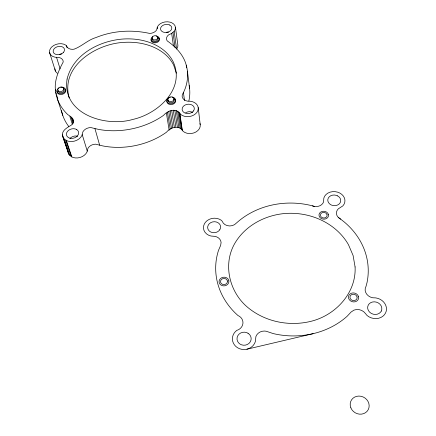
<?xml version="1.0" encoding="UTF-8"?>
<svg xmlns="http://www.w3.org/2000/svg" width="436" height="436" viewBox="0 0 436 436"><rect width="100%" height="100%" fill="white"/><g stroke="black" fill="none" stroke-linecap="round" stroke-linejoin="round"><path stroke-width="0.65" d="M199.96 123.562A9.821 7.614 -7.4 0 1 198.963 129.29L197.759 130.653A9.821 7.614 -7.4 0 1 183.142 131.361C179.392 124.5 170.52 127.241 166.421 132.255A65.04 48.581 -11.3 0 1 102.782 145.918L95.615 144.174A7.581 5.864 -14.8 0 0 87.952 148.333L86.966 152.033A10.006 7.695 -15.9 0 1 73.106 157.472L71.406 156.72L68.926 154.399L62.68 136.457C61.024 130.151 67.771 127.579 71.798 124.767C75.766 120.832 71.384 116.57 67.836 114.663A66.719 49.045 -11.2 0 1 55.764 92.443C53.633 81.592 58.31 71.161 63.22 61.972A7.292 5.178 -14.3 0 0 58.538 57.421L55.11 57.22A9.505 6.682 -13.8 0 1 50.696 48.178L51.835 46.892A9.505 6.682 -13.8 0 1 65.7 45.093L66.495 45.764L67.068 47.791M157.407 28.776L157.401 26.847A9.347 6.616 -7.9 0 1 170.1 22.16L171.757 22.759A9.347 6.616 -7.9 0 1 174.166 31.316L176.602 49.028A9.123 6.567 -7.9 0 0 177.834 44.963L175.441 27.217M174.166 31.316L171.68 33.419L168.661 34.836A7.156 5.118 -7.6 0 0 167.201 40.87C175.67 46.821 183.523 54.756 186.243 65.133A66.719 49.045 -11.2 0 1 184.641 89.969L183.36 92.754A7.554 5.701 -7.1 0 0 187.649 101.196L190.336 101.256A10.083 7.701 -7.4 0 1 196.93 112.319L195.693 113.698A10.083 7.701 -7.4 0 1 180.689 114.439C176.798 107.474 167.756 110.313 163.522 115.371A66.719 49.045 -11.2 0 1 98.154 129.312L90.808 127.557A7.783 5.935 -14.6 0 0 82.922 131.776L81.897 135.525A10.279 7.788 -15.6 0 1 67.645 141.057L64.457 139.248L62.68 136.457M246.912 349.214L313.113 333.665M314.351 206.43L316.04 206.577A8.082 6.638 4 0 0 323.572 201.944L323.839 198.058A10.715 8.775 5.7 0 1 337.649 192.162L339.677 192.979A10.715 8.775 5.7 0 1 342.876 205.874L338.292 208.855A8.229 6.785 7.2 0 0 337.704 216.806L344.108 221.87A76.327 66.386 3.9 0 1 367.014 282.615L366.038 286.316A8.845 7.603 14.9 0 0 372.633 297.761L375.778 297.902A11.848 10.29 16.7 0 1 385.571 312.961L384.383 314.792A11.848 10.29 16.7 0 1 366.987 315.441L365.439 313.522A8.993 7.913 15.9 0 0 353.939 310.138L351.078 312.045L347.1 316.302A76.327 66.386 3.9 0 1 273.258 333.589L266.211 331.24L264.369 331.044A8.9 8.191 2.6 0 0 255.899 336.559L255.349 341.617A11.696 10.786 -2.2 0 1 239.647 348.767L237.484 347.699A11.696 10.786 -2.2 0 1 236.944 330.265L237.587 330.112A8.747 7.973 -4.5 0 0 242.901 323.692A8.747 7.973 -4.5 0 0 239.522 316.373L237.963 315.528L235.358 313.103A76.327 66.386 3.9 0 1 218.556 250.226L220.627 245.435L221.101 242.509A8.219 7.036 -6.8 0 0 214.932 236.361L210.937 236.023A10.709 9.058 -6.4 0 1 204.342 223.941L205.443 222.262A10.709 9.058 -6.4 0 1 221.145 220.191L222.202 221.215A8.077 6.791 -4.6 0 0 234.53 224.654L236.824 222.692A76.327 66.386 3.9 0 1 312.28 205.808L314.351 206.43L312.394 205.841M338.5 217.668L340.625 219.145M62.43 134.844L67.787 150.693M63.367 137.95L68.926 154.399M176.362 73.166L173.67 65.133A55.17 40.662 -11.2 0 0 122.434 42.483C95.38 44.309 60.212 66.724 69.199 97.909M64.457 139.248L69.994 155.685M66.343 140.49L71.836 156.911M65.901 140.299L71.406 156.72M55.764 92.443L56.38 94.329M56.789 95.582L57.814 98.721M57.247 98.471L62.768 115.36M55.421 89.369L56.037 91.255M71.063 117.033L73.085 123.459M69.874 116.461L72.322 124.173M49.53 52.418L55.427 71.057M72.828 118.837L73.433 120.761M72.082 117.845L73.493 122.342M56.56 57.378L60.124 68.899M82.219 134.631L87.276 151.15M94.95 128.604L99.653 145.215M157.2 27.463L156.709 29.801A7.074 4.992 -8.8 0 1 149.624 33.419C131.895 29.512 112.962 30.607 96.056 37.523C87.892 39.872 81.777 46.39 73.995 49.208C71.188 49.699 67.346 48.881 66.495 45.764M151.123 39.861L151.259 40.684M152.11 38.379L152.322 39.616M166.41 113.158L169.157 130.179M167.435 112.15L170.225 129.078M168.727 111.3L171.446 128.255M170.122 110.69L172.836 127.639M167.953 99.86L168.149 101.054M157.805 37.207L158.006 38.439M159.205 38.194L159.336 39.017M68 151.33L68.25 152.922M58.195 90.852L58.271 91.315A3.057 2.229 -14.8 0 0 61.563 92.672A3.057 2.229 -14.8 0 0 64.217 90.067L64.141 89.609A3.057 2.229 -14.8 0 0 63.618 88.819M171.664 110.297L174.34 127.252M173.25 110.15L175.888 127.11M174.82 110.264L177.414 127.225M173.98 98.58L174.16 99.779M176.297 110.63L178.858 127.59M177.621 111.235L180.15 128.189M179.588 113.038L182.068 129.972M178.733 112.047L181.234 128.996M179.861 113.594L182.335 130.522M171.68 33.419L173.441 45.873M172.994 32.509L175.092 47.595M183.436 92.672L184.515 100.596M187.409 71.161L189.606 88.552M186.243 65.133L186.581 67.82M198.216 107.567L200.206 124.598M189.153 85.538A65.04 48.581 -11.3 0 1 188.859 100.939M68.741 126.462A65.04 48.581 -11.3 0 1 61.509 110.602M57.367 73.248A9.276 6.633 -14 0 1 54.958 68.801M69.896 138.615A6.159 4.698 -15.8 0 1 77.772 136.266M59.34 54.446A5.701 4.038 -13.9 0 1 61.65 53.971M166.263 32.319A5.608 3.995 -7.9 0 1 168.574 32.193M185.692 112.739A6.044 4.649 -7.4 0 1 192.75 112.384M152.426 38.526A2.921 2.082 -8.6 0 0 152.268 39.404L152.377 39.829A2.921 2.082 -8.6 0 0 155.69 41.055A2.921 2.082 -8.6 0 0 158.061 38.651L157.952 38.232A2.921 2.082 -8.6 0 0 157.718 37.845M168.1 100.329A3.096 2.344 -8.4 0 0 168.083 100.82L168.209 101.294A3.096 2.344 -8.4 0 0 171.746 102.694A3.096 2.344 -8.4 0 0 174.226 100.018L174.1 99.544A3.096 2.344 -8.4 0 0 173.844 99.108M59.024 87.963A4.349 3.166 -14.8 0 0 56.925 91.015L57.029 91.674A4.349 3.166 -14.8 0 0 61.71 93.604A4.349 3.166 -14.8 0 0 65.487 89.903L65.384 89.249A4.349 3.166 -14.8 0 0 60.702 87.336M152.834 36.749A4.153 2.965 -8.6 0 0 151.047 39.562L151.199 40.167A4.153 2.965 -8.6 0 0 155.914 41.911A4.153 2.965 -8.6 0 0 159.282 38.493L159.124 37.894A4.153 2.965 -8.6 0 0 156.132 36.068M167.146 100.389A4.398 3.325 -8.4 0 0 166.923 101.784L167.097 102.46A4.398 3.325 -8.4 0 0 172.122 104.455A4.398 3.325 -8.4 0 0 175.637 100.645L175.457 99.975A4.398 3.325 -8.4 0 0 175.098 99.354M151.21 39.758A4.147 2.965 -8.6 0 0 151.183 40.385L151.341 40.984A4.147 2.965 -8.6 0 0 156.05 42.733A4.147 2.965 -8.6 0 0 159.413 39.316L159.254 38.717A4.147 2.965 -8.6 0 0 158.922 38.166M57.263 91.129A4.344 3.166 -14.9 0 0 57.181 91.811L57.285 92.465A4.344 3.166 -14.9 0 0 61.967 94.394A4.344 3.166 -14.9 0 0 65.738 90.693L65.629 90.039A4.344 3.166 -14.9 0 0 64.877 88.922M170.318 97.201A4.404 3.33 -8.4 0 0 166.792 100.989L166.966 101.664A4.404 3.33 -8.4 0 0 171.997 103.659A4.404 3.33 -8.4 0 0 175.517 99.849L175.343 99.174A4.404 3.33 -8.4 0 0 172.133 97.108M67.095 79.02C61.645 114.101 105.686 127.476 132.849 119.426C157.472 114.009 185.752 89.162 173.185 61.792A55.437 40.733 -11.2 0 0 121.72 39.126C98.443 41.295 73.019 54.811 67.095 79.02M355.084 266.936C356.397 292.665 336.02 314.705 312.018 321.049C290.06 326.826 265.622 322.111 247.991 307.614C229.489 292.48 222.551 264.63 234.737 243.484C245.048 225.75 264.712 215.264 284.812 213.509A63.411 55.132 3.8 0 1 348.468 244.71L353.095 255.496L355.084 266.936M381.293 311.042L380.574 312.149A7.183 6.24 16.7 0 1 371.281 313.402A7.183 6.24 16.7 0 1 368.218 305.189L368.943 304.094A7.183 6.24 16.7 0 1 378.203 302.873A7.183 6.24 16.7 0 1 381.293 311.042M219.799 229.712L219.019 230.682A6.491 5.488 -6.4 0 1 210.392 231.832A6.491 5.488 -6.4 0 1 208.49 224.698L209.275 223.739A6.491 5.488 -6.4 0 1 217.875 222.611A6.491 5.488 -6.4 0 1 219.799 229.712M193.491 110.957L192.739 111.79A6.115 4.671 -7.4 0 1 184.613 112.859A6.115 4.671 -7.4 0 1 182.967 106.798L183.72 105.97A6.115 4.671 -7.4 0 1 191.824 104.918A6.115 4.671 -7.4 0 1 193.491 110.957M63.487 52.325L62.702 53.067A5.766 4.055 -13.8 0 1 55.089 54.064A5.766 4.055 -13.8 0 1 54.217 48.69L55.001 47.955A5.766 4.055 -13.8 0 1 62.588 46.979A5.766 4.055 -13.8 0 1 63.487 52.325M169.566 24.977L168.558 24.618A5.668 4.011 -7.9 0 0 161.347 26.678A5.668 4.011 -7.9 0 0 162.759 31.872L163.767 32.242A5.668 4.011 -7.9 0 0 170.999 30.182A5.668 4.011 -7.9 0 0 169.566 24.977M337.546 195.862L336.32 195.361A6.496 5.319 5.7 0 0 328.363 197.928A6.496 5.319 5.7 0 0 330.929 204.811L332.167 205.318A6.496 5.319 5.7 0 0 340.151 202.756A6.496 5.319 5.7 0 0 337.546 195.862M76.54 129.448L75.488 129.001A6.229 4.72 -15.6 0 0 67.509 131.378A6.229 4.72 -15.6 0 0 68.528 137.623L69.58 138.076A6.229 4.72 -15.6 0 0 77.586 135.7A6.229 4.72 -15.6 0 0 76.54 129.448M248.04 333.262L246.738 332.63A7.09 6.54 -2.2 0 0 237.833 335.666A7.09 6.54 -2.2 0 0 240.089 344.135L241.402 344.778A7.09 6.54 -2.2 0 0 250.34 341.753A7.09 6.54 -2.2 0 0 248.04 333.262M328.412 214.577L328.123 213.782A4.752 3.946 5.3 0 0 322.373 211.389A4.752 3.946 5.3 0 0 319.092 215.815L319.375 216.61A4.752 3.946 5.3 0 0 325.142 219.03A4.752 3.946 5.3 0 0 328.412 214.577M358.512 296.747L358.179 295.837A5.123 4.464 13.5 0 0 351.961 293.068A5.123 4.464 13.5 0 0 348.56 298.071L348.887 298.987A5.123 4.464 13.5 0 0 355.117 301.783A5.123 4.464 13.5 0 0 358.512 296.747M327.033 214.763L326.826 214.201A3.346 2.774 5.3 0 0 322.782 212.517A3.346 2.774 5.3 0 0 320.471 215.629L320.678 216.191A3.346 2.774 5.3 0 0 324.727 217.891A3.346 2.774 5.3 0 0 327.033 214.763M357.035 296.943L356.806 296.3A3.602 3.139 13.5 0 0 352.43 294.349A3.602 3.139 13.5 0 0 350.037 297.875L350.266 298.518A3.602 3.139 13.5 0 0 354.648 300.486A3.602 3.139 13.5 0 0 357.035 296.943M228.851 280.871L228.611 279.994A4.916 4.338 -5.8 0 0 222.867 277.329A4.916 4.338 -5.8 0 0 219.106 282.168L219.335 283.051A4.916 4.338 -5.8 0 0 225.096 285.743A4.916 4.338 -5.8 0 0 228.851 280.871M227.407 281.067L227.238 280.446A3.455 3.052 -5.8 0 0 223.194 278.571A3.455 3.052 -5.8 0 0 220.551 281.978L220.714 282.593A3.455 3.052 -5.8 0 0 224.763 284.485A3.455 3.052 -5.8 0 0 227.407 281.067M157.859 37.414L157.75 36.995A2.927 2.087 -8.6 0 0 154.431 35.774A2.927 2.087 -8.6 0 0 152.055 38.166L152.164 38.591A2.927 2.087 -8.6 0 0 155.489 39.818A2.927 2.087 -8.6 0 0 157.859 37.414M174.04 98.819L173.915 98.345A3.101 2.344 -8.4 0 0 170.378 96.95A3.101 2.344 -8.4 0 0 167.893 99.621L168.018 100.095A3.101 2.344 -8.4 0 0 171.561 101.495A3.101 2.344 -8.4 0 0 174.04 98.819M63.847 88.873L63.77 88.415A3.063 2.229 -14.8 0 0 60.473 87.064A3.063 2.229 -14.8 0 0 57.814 89.663L57.884 90.121A3.063 2.229 -14.8 0 0 61.187 91.478A3.063 2.229 -14.8 0 0 63.847 88.873M350.844 407.807A9.69 8.862 29.5 0 0 367.107 411.301A9.69 8.862 29.5 0 0 361.068 396.291A9.69 8.862 29.5 0 0 350.844 407.807"/></g></svg>
